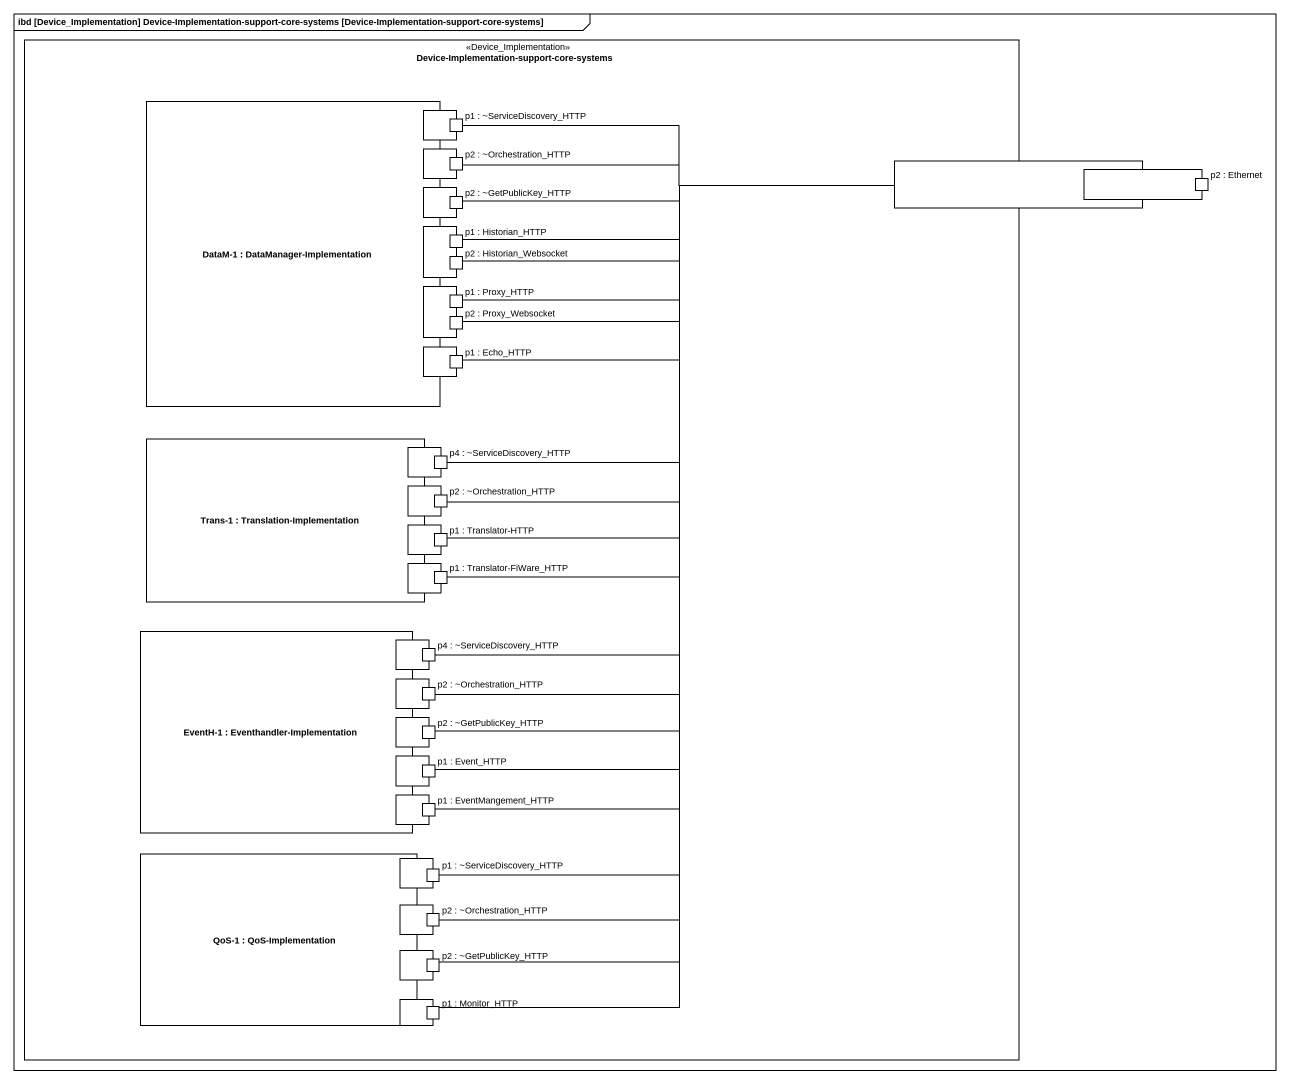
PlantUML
@startuml
mainframe ibd [Device_Implementation] Device-Implementation-support-core-systems [Device-Implementation-support-core-systems]
rectangle "Device-Implementation-support-core-systems" as Device_Implementation <<Device_Implementation>> {
  rectangle "DataM-1 : DataManager-Implementation" as DataM_1 {
    port " " as port1
    port " " as port2
    port " " as port5
    port " " as port6
    port " " as port7
    port " " as port8
  }
  port "p1 : ~ServiceDiscovery_HTTP" as p1_ServiceDiscovery_HTTP
  port "p2 : ~Orchestration_HTTP" as p2_Orchestration_HTTP
  port " " as port3
  port " " as port4
  port "p2 : ~GetPublicKey_HTTP" as p2_GetPublicKey_HTTP
  port "p2 : Ethernet" as p2_Ethernet
  port "p1 : Historian_HTTP" as p1_Historian_HTTP
  port "p2 : Historian_Websocket" as p2_Historian_Websocket
  port "p1 : Proxy_HTTP" as p1_Proxy_HTTP
  port "p2 : Proxy_Websocket" as p2_Proxy_Websocket
  port "p1 : Echo_HTTP" as p1_Echo_HTTP
  rectangle "Trans-1 : Translation-Implementation" as Trans_1 {
    port " " as port9
    port " " as port10
    port " " as port11
    port " " as port12
  }
  port "p4 : ~ServiceDiscovery_HTTP" as p4_ServiceDiscovery_HTTP
  port "p2 : ~Orchestration_HTTP" as p2_Orchestration_HTTP_2
  port "p1 : Translator-HTTP" as p1_Translator_HTTP
  port "p1 : Translator-FiWare_HTTP" as p1_Translator_FiWare_HTTP
  rectangle "EventH-1 : Eventhandler-Implementation" as EventH_1 {
    port " " as port13
    port " " as port14
    port " " as port15
    port " " as port16
    port " " as port17
  }
  port "p4 : ~ServiceDiscovery_HTTP" as p4_ServiceDiscovery_HTTP_2
  port "p2 : ~Orchestration_HTTP" as p2_Orchestration_HTTP_3
  port "p2 : ~GetPublicKey_HTTP" as p2_GetPublicKey_HTTP_2
  port "p1 : Event_HTTP" as p1_Event_HTTP
  port "p1 : EventMangement_HTTP" as p1_EventMangement_HTTP
  rectangle "QoS-1 : QoS-Implementation" as QoS_1 {
    port " " as port18
    port " " as port19
    port " " as port20
    port " " as port21
  }
  port "p1 : ~ServiceDiscovery_HTTP" as p1_ServiceDiscovery_HTTP_2
  port "p2 : ~Orchestration_HTTP" as p2_Orchestration_HTTP_4
  port "p2 : ~GetPublicKey_HTTP" as p2_GetPublicKey_HTTP_3
  port "p1 : Monitor_HTTP" as p1_Monitor_HTTP
}
port3 -left- p1_ServiceDiscovery_HTTP
port3 -left- p2_Orchestration_HTTP
port3 -left- p2_GetPublicKey_HTTP
port3 -left- p1_Historian_HTTP
port3 -left- p2_Historian_Websocket
port3 -left- p1_Proxy_HTTP
port3 -left- p2_Proxy_Websocket
port3 -left- p1_Echo_HTTP
port3 -left- p4_ServiceDiscovery_HTTP
port3 -left- p2_Orchestration_HTTP_2
port3 -- p1_Translator_HTTP
port3 -- p1_Translator_FiWare_HTTP
port3 -- p4_ServiceDiscovery_HTTP_2
port3 -- p2_Orchestration_HTTP_3
port3 -- p2_GetPublicKey_HTTP_2
port3 -- p1_Event_HTTP
port3 -- p1_EventMangement_HTTP
port3 -- p1_ServiceDiscovery_HTTP_2
port3 -- p2_Orchestration_HTTP_4
port3 -- p2_GetPublicKey_HTTP_3
port3 -- p1_Monitor_HTTP
@enduml
